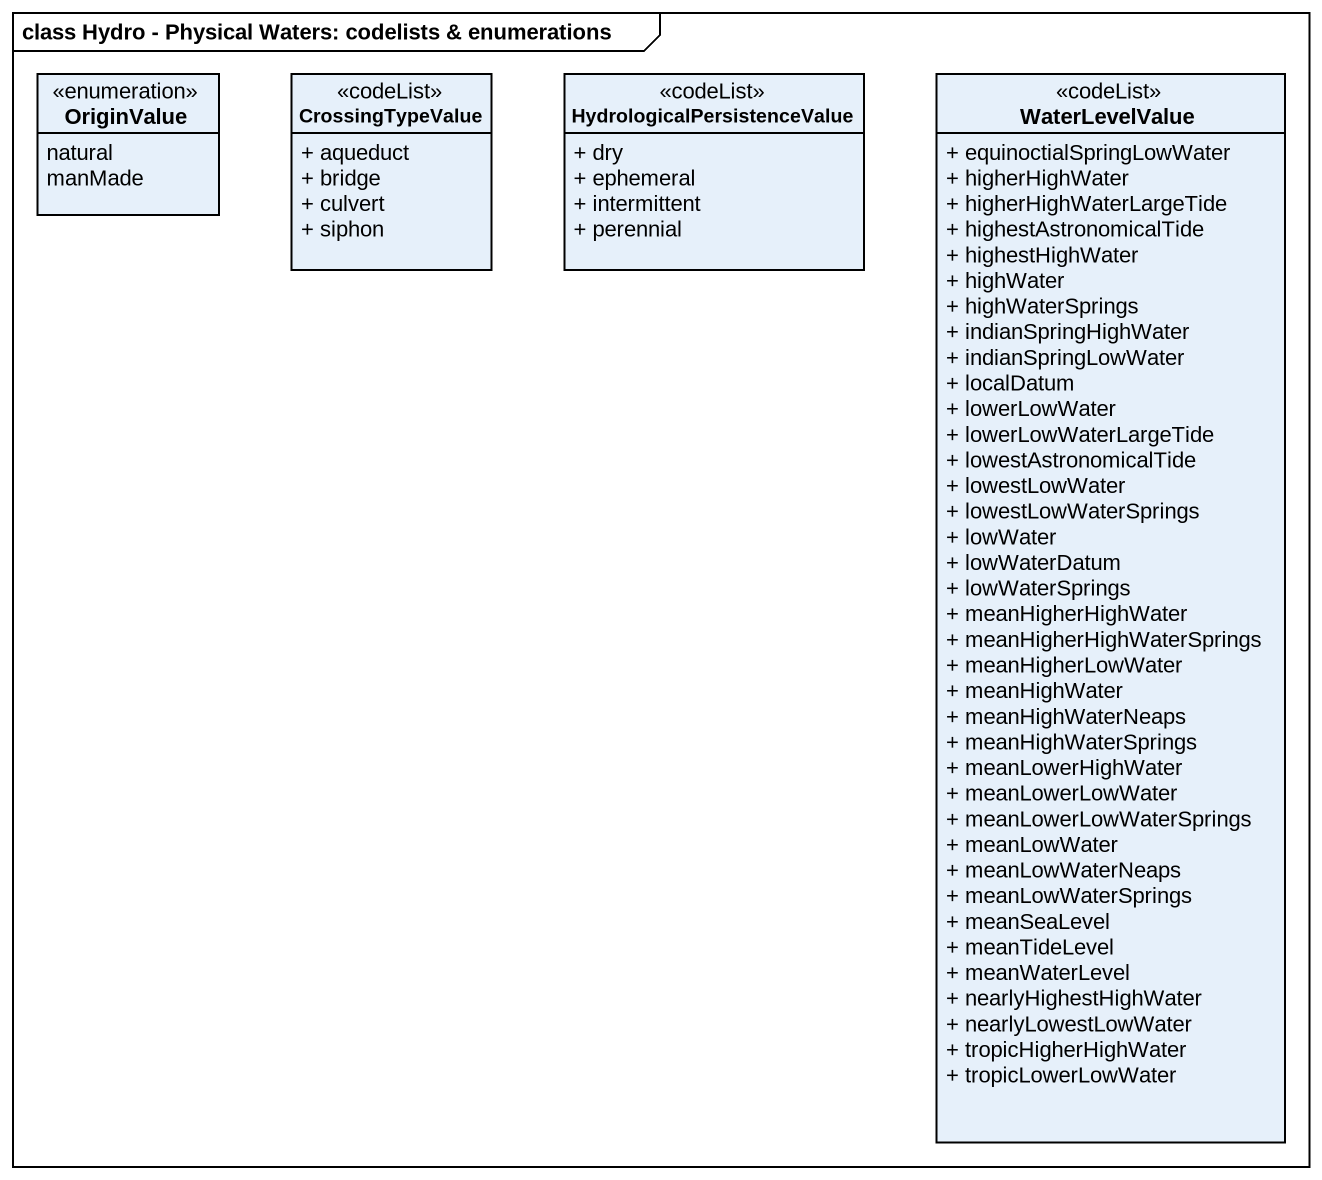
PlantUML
@startuml
mainframe class Hydro - Physical Waters: codelists & enumerations
hide circle
hide empty members
skinparam classAttributeIconSize 0
enum OriginValue {
  natural
  manMade
}
class CrossingTypeValue <<codeList>> {
  + aqueduct
  + bridge
  + culvert
  + siphon
}
class HydrologicalPersistenceValue <<codeList>> {
  + dry
  + ephemeral
  + intermittent
  + perennial
}
class WaterLevelValue <<codeList>> {
  + equinoctialSpringLowWater
  + higherHighWater
  + higherHighWaterLargeTide
  + highestAstronomicalTide
  + highestHighWater
  + highWater
  + highWaterSprings
  + indianSpringHighWater
  + indianSpringLowWater
  + localDatum
  + lowerLowWater
  + lowerLowWaterLargeTide
  + lowestAstronomicalTide
  + lowestLowWater
  + lowestLowWaterSprings
  + lowWater
  + lowWaterDatum
  + lowWaterSprings
  + meanHigherHighWater
  + meanHigherHighWaterSprings
  + meanHigherLowWater
  + meanHighWater
  + meanHighWaterNeaps
  + meanHighWaterSprings
  + meanLowerHighWater
  + meanLowerLowWater
  + meanLowerLowWaterSprings
  + meanLowWater
  + meanLowWaterNeaps
  + meanLowWaterSprings
  + meanSeaLevel
  + meanTideLevel
  + meanWaterLevel
  + nearlyHighestHighWater
  + nearlyLowestLowWater
  + tropicHigherHighWater
  + tropicLowerLowWater
}
@enduml
